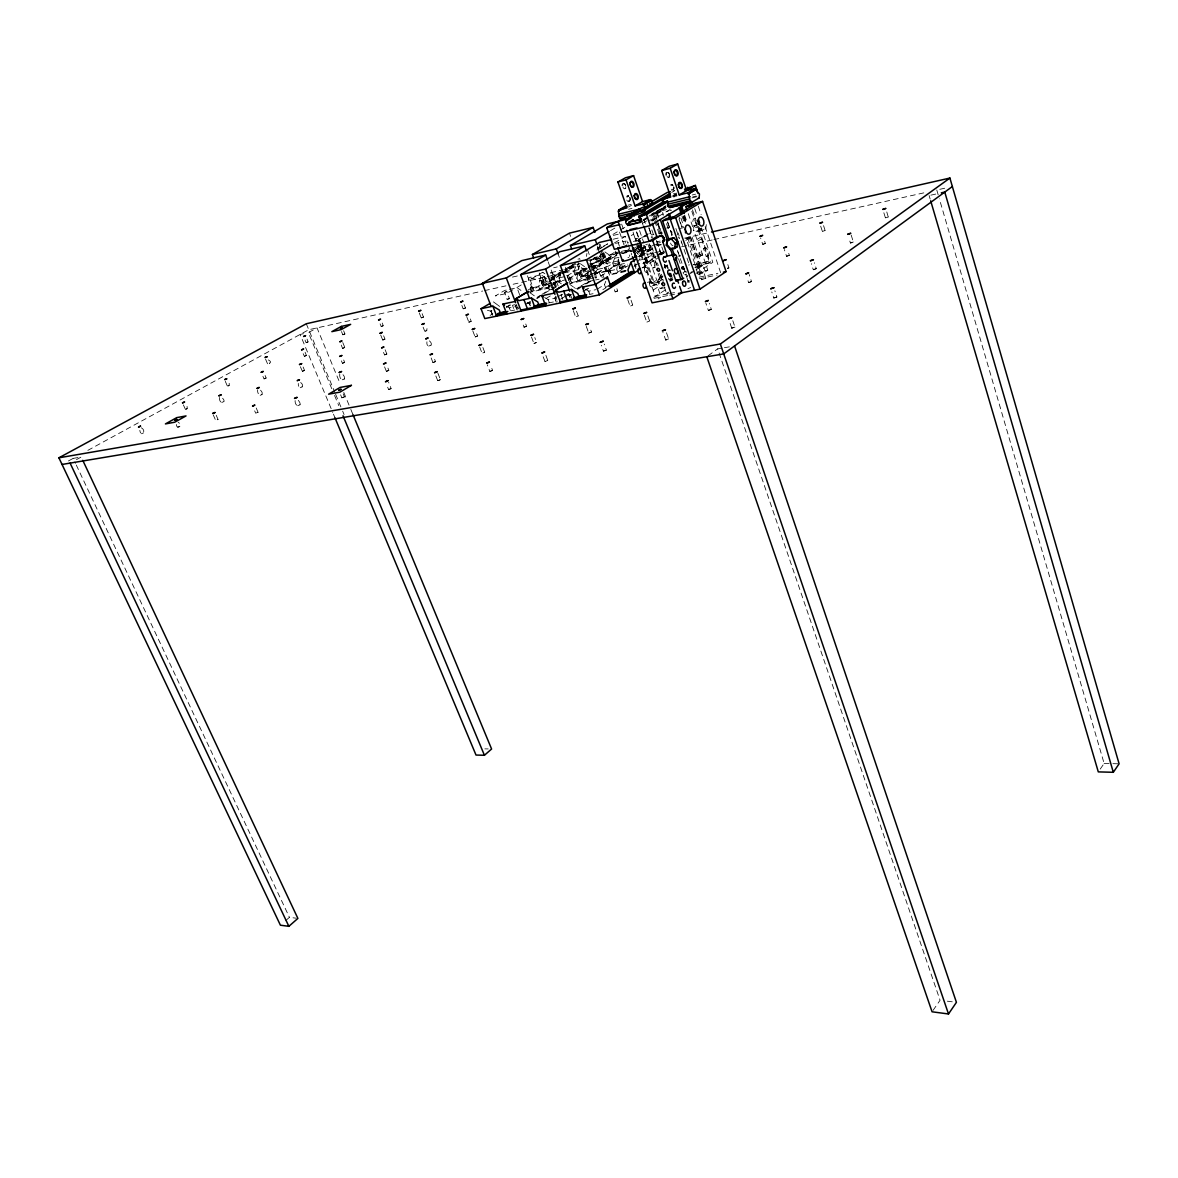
<?xml version="1.0" encoding="UTF-8"?>
<svg xmlns="http://www.w3.org/2000/svg" width="1178" height="1178" viewBox="0 0 1178 1178"><rect width="100%" height="100%" fill="white"/><g stroke="black" fill="none" stroke-linecap="round" stroke-linejoin="round"><path stroke-width="0.75" stroke-dasharray="5 3.75" d="M645.544 249.162L644.97 246.128A3.048 2.356 60.7 0 0 643.453 245.23M567.104 275.416L567.87 278.361M579.826 259.116L580.047 259.396M575.939 262.812L564.851 269.453L579.164 266.243L576.911 278.037C570.608 280.57 568.37 276.403 571.801 283.014M641.259 255.891L641.833 250.826L638.049 246.717L633.72 247.704M638.667 246.276L642.614 250.325L641.877 255.435L652.465 285.724L656.632 284.207L661.064 296.915L658.06 298.903M734.954 327.116L731.729 328.176L734.954 327.086L732.804 320.711M671.548 235.526L671.961 232.199L668.073 228.237L665.85 221.714M659.444 254.315L660.799 253.461L656.75 241.21L656.985 241.917M690.131 236.307L700.527 266.92C690.161 269.394 715.09 261.634 709.73 260.971L699.158 229.651L696.331 226.574L696.831 222.745L695.874 223.334L696.036 222.082M699.158 229.651L698.215 230.24L699.128 231.241L705.74 228.856L706.432 223.761M656.75 241.843L660.181 241.063M625.356 271.558L611.161 274.636C606.92 264.814 613.797 275.269 609.497 275.063M570.255 279.495L571.61 283.191L590.34 279.142M637.151 262.723C639.08 259.454 648.916 247.719 637.489 253.226M629.405 256.465L629.818 254.89M635.443 241.254L635.884 238.692L648.327 235.806M625.489 270.439L617.728 272.118L616.742 269.335L618.553 258.895M625.179 243.124L625.533 241.078L615.49 243.404M549.463 287.992L533.59 291.422L532.206 286.961L533.796 291.246M597.084 250.089L597.526 247.571L604.373 245.981M586.408 256.406L586.953 253.388M576.911 278.037L577.897 280.762L588.323 278.494L587.336 275.755L588.264 270.601M634.647 265.418L636.12 264.137M550.656 273.384L550.936 272.574M549.655 286.887L539.627 289.066L538.626 286.401L540.923 274.813L528.981 277.552L528.392 280.688L525.535 282.381M705.784 278.288L701.514 279.746L705.784 278.288L703.634 271.838L701.72 272.103L699.364 273.311L701.514 279.701M666.512 332.785L668.662 338.984L665.776 340.118L662.905 332.446M665.555 340L668.633 338.881M776.906 297.018L773.799 298.093L771.796 291.953M659.665 283.383C653.702 280.099 664.937 275.858 662.993 282.013M773.755 298.005L776.891 296.915L774.859 290.76M668.589 293.027L666.498 293.337L668.456 292.159M658.178 279.731L661.756 278.523M591.327 268.496L616.83 252.961L612.722 263.136C607.495 267.347 606.729 266.596 604.255 267.17M594.198 273.9L603.916 260.75M566.986 275.917L573.863 271.765L576.366 264.976M541.851 294.426L549.257 289.935L548.271 287.226L548.948 284.988M551.392 278.494L551.834 277.242L563.467 270.351M606.405 350.087L603.445 351.191L601.281 345.272M580.916 286.077L588.278 281.527L587.292 278.774L588.956 274.297M588.175 266.361L597.055 260.971L596.112 258.335L596.804 256.495M599.573 249.132L607.465 243.934M605.89 267.347L607.553 271.161L606.007 266.611M648.018 262.179C643.718 250.045 649.137 265.757 647.709 261.03L648.047 262.326L646.31 262.944M603.416 351.088L606.39 350.116L604.255 344.123M597.231 289.14L604.491 284.605L605.772 281.262M636.297 245.819L641.171 245.377M638.034 241.416L638.785 239.517L647.9 233.966M646.383 258.409L653.172 254.168L653.731 252.755M677.379 234.878L678.145 233.008L680.207 239.031M711.335 309.431L708.361 310.462L705.828 303.041M708.331 310.374L711.321 309.313L709.303 303.379M625.812 187.817L625.047 188.73M544.943 361.543L547.785 360.468M536.608 342.489L533.943 343.49L536.594 342.371L534.797 337.541M647.826 315.822L649.652 321.108L646.796 322.124L649.623 320.976M789.378 255.376L786.58 256.377L784.357 249.574M786.506 256.259L789.348 255.273L787.699 250.178M569.872 294.323L568.414 294.662M594.566 273.885L595.332 272.987M492.522 370.54L489.871 371.497L487.25 364.812M489.812 371.394L492.551 370.334L490.681 365.386M631.04 300.199L632.777 305.22L630.112 306.192L632.733 305.087M751.49 281.63L748.634 282.632L746.881 277.404M703.649 271.882L699.364 273.414M748.634 282.632L751.49 281.498L749.179 274.548M482.892 347.51L484.718 352.237L482.111 353.297L484.659 352.193M883.853 212.776L885.458 217.989L888.271 217.076L886.254 210.17M885.4 217.886L888.3 217.047M588.72 333.006L591.474 331.975M343.196 393.835L344.462 396.868L341.973 397.943M728.887 267.995L727.489 268.658M341.9 397.825L344.388 396.809M602.915 253.27L603.828 257.746L589.81 260.912M851.193 235.099L853.373 242.108L850.442 243.11M549.301 285.783L548.624 285.827M548.123 285.959L549.198 285.326M558.151 285.945L556.546 281.586L560.64 275.578M437.789 380.656L440.425 379.655L437.863 380.818M576.528 311.198L578.265 315.954L575.644 317L578.221 315.925M933.064 1010.356L940.059 1000.255L717.696 348.835L722.747 347.981M1100.237 769.072L1104.125 763.462L939.352 198.817M435.448 361.69L433.062 362.603M708.758 255.685L706.285 256.598L703.56 248.764M432.974 362.485L435.462 361.499L433.725 356.949M697.715 267.391L687.657 237.897M706.182 256.48C712.086 255.965 706.785 244.729 703.56 248.646M706.078 247.925L703.649 248.779M822.332 231.462L825.086 230.52M297.666 405.733L300.096 404.731M603.342 253.255L596.112 258.335M671.784 279.79L669.973 280.614M388.607 389.609L391.14 388.593L388.622 382.261M526.581 326.335L524.092 327.263L522.296 322.595M524.048 327.145L526.551 326.188L524.873 321.594M388.858 370.466L386.517 371.409M386.413 371.291L388.843 370.334L387.091 365.916M655.071 267.244L652.671 268.128M256.215 408L258.085 412.329L255.729 413.345M652.583 268.01L655.056 267.111L652.465 259.543L649.961 260.397L652.45 259.631M386.811 354.107L384.588 354.99M765.347 243.522L762.77 244.42L760.605 237.971M762.696 244.302L765.332 243.375L763.786 238.56M262.252 394.468L260.161 395.322M617.655 291.025L615.196 291.923L614.003 288.787M609.806 270.101L607.819 270.484L609.453 275.137M615.122 291.791L617.655 290.878L616.595 287.8M477.591 336.069L475.235 336.982M475.146 336.864L477.546 335.921L475.897 331.474M339.75 373.927C338.69 382.364 348.467 380.656 342.798 374.427M342.253 379.787L344.55 378.86M216.222 415.274L218.063 419.486L215.751 420.487L218.004 419.412M656.293 212.909L652.362 214.175L654.143 219.344M468.873 322.139L471.171 321.255M219.609 397.442C218.445 404.879 227.531 403.067 222.613 398.238M221.832 402.449L223.982 401.536M391.096 388.652L388.593 389.417L386.62 384.853M465.413 308.076L463.249 308.754L465.384 307.944M428.689 346.082L431.03 345.183M302.407 386.84L300.199 387.739M176.405 424.478C176.479 430.264 183.68 425.464 178.128 422.195M177.657 427.172L179.91 426.23M187.538 408.575C183.208 410.224 189.717 408.707 186.124 405.232M304.425 370.525L302.437 371.32L304.454 370.334M426.966 330.606C422.092 332.27 430.279 330.385 425.449 326.277M424.787 331.283L423.108 327.175M516.847 305.367L515.508 305.838M306.383 355.565L304.425 356.374M491.8 310.697L490.917 311.08L492.625 315.571M423.329 317.162L421.341 317.927L423.358 317M644.705 258.262L646.383 257.584M143.583 432.871L141.434 433.754M382.762 340L384.911 339.146L382.835 340.118M507.173 299.315L509.426 298.594L506.82 291.496M268.378 359.953C275.019 363.251 263.283 365.136 269.659 363.06M506.761 291.599L504.611 292.424L507.129 299.403M504.523 292.306L506.746 291.467M342.518 363.354L344.683 362.456L343.004 358.245M383.189 325.82L381.245 326.556L379.831 323.273M381.171 326.453L383.233 325.643L381.996 322.419M570.034 283.736L571.713 282.97M229.504 385.383C225.013 386.973 231.948 385.471 228.179 382.084M342.651 348.305L344.756 347.481L342.695 348.438M344.859 334.037L342.96 334.802M302.393 371.32L300.14 366.211M342.842 334.699L344.83 333.904M587.483 276.963L588.926 276.329M621.601 268.157C616.418 255.287 617.846 274.194 625.135 267.377M285.562 920.71L289.435 917.338L296.208 918.207M532.176 286.917C528.686 285.812 530.586 293.484 533.678 291.202M308.106 341.944L306.177 342.71L304.145 338.012M306.147 342.592L308.091 341.811L306.884 338.749M554.632 297.607L556.325 296.93M619.937 268.569L627.535 264.152M643.983 248.676L638.049 252.048M596.407 277.979L595.553 273.09M185.476 409.443L183.164 404.466M601.443 250.693C601.502 259.999 608.231 259.602 603.754 252.828M509.382 298.638L507.247 299.433M635.943 264.093L634.898 265.551L636.223 269.438M607.524 271.176L605.816 271.794M708.155 355.756L717.696 348.835M588.985 275.888L586.188 277.802L589.471 276.153M588.087 276.756L586.055 277.434M580.783 273.105C577.279 270.056 579.075 278.892 581.932 276.594L617.537 254.86M530.071 302.687L529.069 302.923L529.894 305.264M541.07 280.879L542.543 285.562L544 284.885L542.307 281.056L529.305 277.566L533.663 289.302M689.159 282.514L687.716 280.025M698.068 274.43A4.8 0.883 -19.7 0 0 705.283 271.838L707.772 270.189L697.936 241.107A3.799 3.019 60.3 0 0 696.993 239.487L693.489 229.828M697.185 273.826A4.8 0.883 -19.7 0 1 697.729 273.414L700.218 271.765L707.772 270.189M696.154 273.296L712.837 262.311L701.204 227.766M653.761 297.445L667.175 288.639M689.984 273.826L694.505 270.866M696.007 269.88L700.527 266.92M686.259 276.55L687.599 275.667M669.958 281.292L672.27 279.952M660.519 280.659L657.957 282.322L660.166 288.654L662.566 287.093M694.976 267.539A4.8 0.869 -19.8 0 1 695.565 267.067L698.068 265.433L705.254 263.916M644.675 258.527L646.28 262.812L645.794 261.707M682.754 269.497L684.771 268.672M653.157 290.097L659.076 286.239M669.443 279.495L672.402 277.566M652.465 285.724L656.632 284.207M663.067 275.961L650.948 283.78L657.604 282.396L660.917 280.423M699.806 256.362C702.544 257.084 698.657 250.899 698.142 253.726M663.774 268.113L666.792 266.184M605.919 271.573L604.181 267.435L605.919 271.573L595.715 273.811M697.936 241.107L701.499 238.839A3.784 3.019 60.4 0 0 700.571 237.22L698.215 230.24M696.993 239.487L700.571 237.22M647.767 262.208L655.351 257.408M656.882 256.451L664.525 251.65M697.612 231.109L701.19 228.871M660.799 254.816L663.126 253.491M660.829 254.875L664.48 252.637M699.128 231.241L705.74 228.856M642.039 267.951L659.724 256.804M685.787 240.386L690.912 237.161M605.521 287.476L608.437 285.636M657.059 255.111L662.89 251.459M602.856 289.714L605.919 287.785M634.839 264.697L646.884 262.061L658.855 254.536M660.343 253.609L663.332 251.724M637.578 251.253A3.063 2.356 60.7 0 0 642.29 251.459L642.717 251.179A3.078 1.87 78.6 0 1 641.657 248.175L641.244 248.425A3.063 2.356 60.7 0 0 637.298 250.384M634 266.39L636.503 264.829M617.728 272.118L628.154 265.639M694.829 225.675L698.421 223.437M641.274 253.049L644.999 250.752M639.58 255.464L649.858 249.088L648.916 246.379L645.868 244.273M582.992 291.349L587.616 288.477M615.211 251.12L621.071 267.7L627.094 263.975M639.109 256.509L652.641 248.102M585.672 290.156L588.691 288.286M639.831 256.524L652.126 248.882M639.359 257.113L642.187 255.361M652.774 248.779L645.161 253.506L643.07 252.077L647.429 264.549M565.366 296.9L569.916 294.102M577.485 289.435L580.504 287.565M586.556 283.824L592.622 280.084M607.274 271.058L619.554 263.46M593.418 269.968L601.502 275.681L608.496 271.367L607.892 270.749M641.833 250.826L642.614 250.325M681.812 227.339L679.132 217.179M569.136 293.337L564.718 296.061L571.566 294.618M576.498 288.801L579.443 286.976M612.722 263.136L613.694 265.86L619.584 262.238M560.507 299.227L566.692 295.413M577.5 288.743L583.67 284.929M585.216 283.986L591.385 280.173M594.006 273.62L606.405 270.911L619.967 262.547M638.064 251.385L642.584 248.602L636.65 231.595M593.638 258.173L594.89 257.688M595.626 257.835L593.521 258.777L595.023 258.041M586.188 277.802L589.604 276.521M638.049 246.717L638.844 246.231M668.25 228.193L669.487 227.428L666.63 228.105M557.842 296.841L562.23 294.161M587.292 278.774L592.887 275.328M636.135 248.764L641.392 245.539M638.285 247.719L642.025 245.422M588.323 278.494L590.87 276.948M593.771 275.151L598.807 272.059L597.835 269.335L591.798 265.359M635.398 249.574L638.932 247.409L632.026 248.97M657.604 282.396L645.529 249.441A3.078 1.87 78.6 0 0 644.484 246.438L645.529 249.441L645.485 248.602A3.033 2.4 58.3 0 0 644.94 247.247L644.484 246.438M577.264 264.358L581.608 276.329L616.433 255.081M545.988 298.535L550.553 295.752M577.897 280.762L588.396 274.341L587.41 271.632L579.34 266.361M624.841 251.312L628.581 249.751L626.755 244.553M591.577 266.979C597.408 264.152 591.179 266.611 595.052 265.963M592.858 266.449L594.492 265.212M591.709 267.332L592.74 266.081M592.858 266.199L594.919 265.595M592.549 267.671L616.639 253.005M648.106 233.921L638.785 239.517M640.169 245.348L638.388 240.253L636.886 241.181L639.595 240.548L640.199 242.27M591.385 269.629L610.602 257.923L609.659 255.273L604.932 251.945M530.012 301.612L525.565 304.307L530.498 303.261M537.418 297.121L540.378 295.325M573.863 271.765L574.835 274.43L586.688 267.259M527.449 303.674L530.556 301.789M536.756 298.019L542.97 294.25M544.53 293.322L553.851 287.668M568.915 278.523L585.613 268.393M591.68 264.711L603.828 257.349L590.281 260.412M536.874 298.652L539.922 296.812M552.099 289.42L556.664 286.652L555.324 282.97L556.561 281.63M586.938 268.275L568.326 279.569L569.107 281.395M588.485 267.332L604.064 257.894M580.607 277.316L582.109 276.771L580.489 272.943L587.469 268.746L580.298 263.666M609.659 255.273L616.271 251.253L617.11 253.653M548.271 287.226L552.497 284.678M550.921 286.121L560.183 280.526L559.211 277.861L551.127 272.678L555.118 283.574M587.071 260.515L597.025 258.262L600.574 256.112L595.597 257.246M589.029 275.785L587.424 277.11M614.415 242.933L625.312 236.395L627.683 243.154M650.904 221.008L672.108 208.27M652.185 220.978L656.102 218.622L648.18 220.522M539.627 289.066L550.17 282.72L560.183 280.526M631.261 235.571L633.602 234.157A7.672 5.934 61.4 0 1 633.146 232.14M550.317 278.155L560.419 272.103M572.994 264.638L565.042 269.467L578.884 272.928M607.657 243.89L599.808 248.514M642.673 223.246L646.604 220.904M490.136 315.395L492.787 313.804M528.171 292.586L550.671 279.098M552.158 278.214L564.056 271.073M565.543 270.189L575.689 264.108M550.538 279.79L560.949 273.546M562.436 272.648L572.641 265.816M506.599 306.854L509.721 304.984M529.967 292.821L533.074 290.951L548.418 287.623M539.229 272.928L543.559 284.664L548.123 281.91M549.655 280.997L560.316 274.592M561.832 273.679L578.589 263.622M506.349 307.502L510.943 304.763M544 284.885L547.122 283.014M548.683 282.087L561.14 274.592M562.686 273.664L579.826 263.371M656.043 211.554L665.511 205.9M643.041 219.726L647.694 216.958M649.019 216.119L666.203 205.87M643.659 220.257L648.298 217.488M643.527 220.522L665.968 207.195M528.127 289.979L530.969 288.286L530.409 287.697M547.667 284.31C542.616 288.595 540.054 277.61 546.813 278.818M655.66 214.16L665.305 208.359L665.055 207.637L658.693 212.32L651.64 214.028M652.965 220.963A7.554 5.919 61.8 0 1 656.691 213.792L661.152 211.407L662.345 214.897M656.691 213.792L661.152 211.407M612.972 234.393L625.165 227.148M512.857 289.788L506.614 293.484L495.349 295.943L504.714 290.421L507.939 289.714M519.631 294.75L516.906 287.491L521.236 284.929M531.425 278.892L542.69 272.221L546.209 281.778M672.211 196.211L675.171 194.458M673.463 195.769L676.628 193.899M673.198 196.829L676.334 194.974A1.796 1.428 63 0 1 675.274 191.837M673.904 197.065L677.07 195.195M578.987 272.736L580.489 272.943M610.528 230.638L615.107 227.943M551.216 287.609L556.59 286.401M671.681 192.412L674.832 190.556L671.828 191.307M603.828 257.746L605.286 257.231M687.937 288.61L690.661 287.565M689.115 281.63L687.628 282.308M628.448 207.063L631.437 205.325M643.91 220.315L645.382 223.364M618.45 264.019L620.261 264.387M568.959 294.574L570.844 294.942M593.432 258.571L594.272 258.865M593.447 258.895L594.272 258.571M68.398 460.981L73.33 458.286M87.849 450.364L308.769 329.722L482.671 291.04M76.452 459.626L81.223 457.02L73.154 458.389L75.51 463.381M544.015 285.15L542.675 285.591M643.321 246.261L644.116 248.543L634 250.943M680.324 255.994L678.764 256.642M541.085 281.1L542.145 281.159M491.049 310.977L491.844 310.977M630.289 250.516L631.114 250.325M529.216 302.937L530.1 302.937M684.521 267.966L681.767 268.982L684.624 268.275M656.735 245.731L658.104 245.318M514.079 304.852L512.489 305.308L514.064 309.681M681.812 267.48L683.284 266.935M669.958 280.099L671.754 279.642M672.962 189.982L673.683 186.831A3.136 1.855 77.7 0 1 673.433 190.011A3.136 1.855 77.7 0 1 671.46 190.291M668.706 177.48L669.443 174.329L667.514 172.386M705.283 271.838L703.133 265.462A4.8 0.869 -19.8 0 1 696.375 267.995L695.153 264.917L709.73 260.971M562.407 294.721L561.184 295.015M683.181 267.892L681.709 268.378M727.371 268.113L728.917 267.804L727.282 262.871M678.881 255.685L680.28 255.302M683.152 267.406L681.767 267.936L683.358 267.332M594.551 257.702L593.594 258.836M588.676 276.801L587.601 277.139M687.672 281.395L689.086 281.056M593.02 259.351L594.021 258.983L592.917 259.381M631.055 250.737L630.407 250.87M629.052 200.996L630.156 199.671L629.832 197.521M627.977 205.193L631.202 204.398M673.301 193.899L676.525 193.104M630.804 250.413L592.622 258.939M628.537 209.242L631.923 208.403M692.193 194.988L695.58 194.149M692.841 196.859L696.227 196.034M691.987 197.889L697.243 196.608M662.021 208.197L665.555 207.343M666.13 207.549L661.388 208.697L663.612 215.206M660.019 209.655L665.791 208.064M653.157 212.865L668.692 209.095M666.881 211.333L668.662 210.906M669.84 210.612L671.607 210.185M613.37 235.394L620.261 233.774M613.237 239.222L625.312 236.395M653.908 234.51L652.347 234.878L649.844 233.141L651.463 237.823M658.9 233.362L661.948 232.655M678.984 228.709L683.844 227.575M633.396 241.416L638.388 240.253M619.628 251.783L614.725 252.902L615.063 253.859M621.262 251.415L628.581 249.751M657.029 243.301L660.431 242.535M512.459 277.08L517.849 275.873M553.704 267.745L557.282 266.935M632.365 249.942L651.066 245.701M652.303 245.422L660.77 243.507M684.58 238.118L709.671 232.434M625.062 251.915L631.953 250.354M685.655 238.589L688.379 237.971L686.288 238.781L695.167 264.859M621.469 253.373L642.584 248.602M660.563 244.538L657.147 245.304L655.969 241.873M622.175 253.609L632.306 251.326M661.535 244.729L658.016 245.525L657.78 244.214M572.847 266.405L568.179 267.465L568.518 268.407M597.055 260.971L610.602 257.923M637.46 251.886L649.858 249.088M550.789 272.663L563.187 269.821M589.442 263.99L618.965 257.319M639.212 255.435L643.365 254.507L653.937 284.767M484.452 290.642L505.966 285.842M513.137 284.251L545.414 277.066M547.21 276.668L586.644 267.892M588.44 267.494L620.703 260.323M638.373 256.539L652.98 253.137M654.762 252.74L661.933 251.15M681.664 246.762L712.13 239.973M713.927 239.576L925.466 192.5M939.808 189.305L945.433 188.068M660.799 253.461L664.024 252.74M303.438 333.713L300.125 334.449L332.756 412.462M930.856 195.15L937.821 193.619M542.822 281.468L546.003 280.762M559.211 277.861L565.705 276.418M574.835 274.43L588.22 270.822M597.835 269.335L604.579 267.848M613.694 265.86L624.428 263.504M639.772 260.088L645.043 258.924M509.544 289.361L515.964 287.947M590.134 273.959L598.807 272.059M543.559 284.664L546.96 283.913M553.778 282.425L565.69 279.819M581.608 276.329L592.239 274.018M621.071 267.7L627.962 266.199M549.434 283.913L561.759 281.233M582.109 276.771L588.912 275.299M642.835 263.504L646.383 262.738M532.235 287.8L538.626 286.401M587.336 275.755L592.416 274.651M609.821 270.852L616.742 269.335M594.257 277.699L571.183 282.691L565.543 267.2M626.24 270.763L610.719 274.135L601.811 249.118M642.275 267.759L645.456 267.067M549.257 289.935L554.175 288.875M588.278 281.527L595.111 280.069M595.612 279.952L599.057 279.215M681.473 267.406L683.52 266.964M693.489 264.844L708.788 261.59M705.622 263.828L712.837 262.311M506.555 306.206L509.338 307.885L515.876 306.516L517.289 310.256M544.663 297.489L548.226 299.698L555.029 298.27L556.443 302.098M585.996 289.405L588.75 291.172L595.847 289.685M647.385 282.337L650.55 281.675M511.281 310.756L514.698 310.035M548.492 302.982L557.415 301.126M589.574 294.412L593.049 293.69M662.875 279.481L661.977 279.672L660.166 274.459M672.535 279.215L670.238 280.29A1.531 1.193 58.9 0 0 671.975 280.29A1.531 1.193 58.9 0 0 671.666 278.288M657.957 282.322L659.813 281.94M672.918 279.215C670.621 282.396 668.677 276.624 670.238 280.29M686.479 276.403L687.834 276.123M699.158 277.139L717.932 273.267M699.393 278.7L717.137 275.063M660.166 288.654L666.115 287.447M667.838 293.882L655.366 296.385L637.975 246.644M669.619 293.528L676.746 292.085M588.072 276.536L587.424 276.771M654.04 298.328L667.985 295.531M669.722 295.177L676.643 293.793M306.354 355.447L304.322 356.257L302.231 351.486M264.122 378.933L266.169 378.079L264.8 374.722M532.132 291.938L530.483 287.196M724.441 347.687L732.878 346.258M344.639 362.353L342.415 363.251L340.678 359.157M609.6 275.181L607.951 270.233M386.767 353.974L384.558 354.814L382.747 350.691M671.769 184.902L673.065 185.432M570.108 283.736L568.444 278.892L570.255 278.759M628.007 196.004L628.816 196.137M468.962 322.257L471.215 321.358L469.595 317M601.413 270.704L599.042 271.588L601.457 270.807L604.123 278.111M266.125 377.961L264.019 378.83L261.869 373.941M257.997 412.256L255.714 413.184L253.152 407.514M813.365 269.791L816.295 268.717L814.396 262.753M588.794 333.124L591.518 332.093L589.692 326.983M484.865 748.855L488.222 748.928M1104.125 763.462L1119.1 763.815M853.314 242.005L850.413 242.962L848.764 237.75M947.333 1001.182L956.433 1002.345M604.27 260.618L618.332 264.255M700.454 266.375L690.735 237.529M487.412 310.3L490.961 311.213M527.155 302.658L529.113 303.173M566.942 294.294L567.781 294.5M556.414 281.424L555.177 282.691L556.502 286.46M816.28 268.628L813.247 269.629L811.333 263.666M570.27 294.5L572.081 298.608M731.759 328.25L729.108 320.372M546.18 278.141L541.1 274.93L545.105 285.768M554.926 298.196L556.237 302.304M590.281 264.358L591.282 265.021M639.198 239.62L640.405 240.474M600.206 248.617L599.072 244.037M569.784 284.399L573.553 287.093M574.187 287.535L575.438 288.433M561.317 283.839L552.246 277.36L555.721 286.843M543.117 272.53L544.84 273.767M530.291 292.924L536.402 297.327M516.906 287.491L522.576 291.57M497.455 304.822L493.037 301.612L494.156 304.557M497.882 305.146L499.649 306.427M641.657 248.175L642.231 248.911M624.841 184.062L625.842 186.315M697.553 225.808L701.308 229.872M635.457 251.356L638.285 254.419M579.782 258.674L577.956 259.16M76.29 465.03L289.435 917.338M141.36 427.805C147.441 431.384 140.3 436.891 139.843 430.353M213.203 414.803L215.677 420.413M225.292 381.319L227.398 386.148M260.559 390.227C265.919 395.514 256.775 397.531 257.643 389.756M265.58 359.187L267.597 363.928M298.284 400.358C304.174 406.704 294.191 408.53 295.148 399.857M300.67 382.511C306.221 386.796 297.592 390.36 298.284 383.439M303.129 367.021L304.542 370.393M333.462 414.155L334.876 417.557M305.087 352.251L306.442 355.491M340.619 394.836L341.885 397.869M306.28 323.759L334.891 392.51M335.597 394.203L341.959 409.473M342.665 411.166L344.079 414.568M331.725 388.637L308.386 332.623L317.029 327.896L340.265 383.925M334.552 395.425L338.793 405.615M343.785 392.421L350.116 407.706M350.823 409.399L352.929 414.494M341.237 345.08L342.592 348.393M343.623 330.768L344.918 333.948M341.487 331.592L342.798 334.773M342.783 342.548L344.83 347.525M384.573 366.888L386.384 371.35M383.63 335.789L385 339.19M380.671 334.979L382.717 340.074M385.132 349.763L386.855 354.018M435.831 375.915L437.745 380.759M422.136 313.701L423.447 317.029M419.25 312.892L421.223 317.898M429.381 340.84C435.33 345.728 425.803 349.306 426.922 341.797M437.921 373.249L440.469 379.699M431.148 357.95L432.959 362.544M568.856 294.794L569.637 296.93M464.132 304.572L465.457 307.973M479.637 346.965L482.067 353.267M472.805 330.944L475.117 336.937M466.65 316.499L468.859 322.212M461.864 305.455L463.175 308.857M491.064 310.727L492.831 315.351M509.338 307.885L510.368 310.624M531.469 336.967L533.914 343.461M518.07 307.399L518.511 308.577M516.259 304.366L518.129 309.328M514.845 304.322L517.613 311.669M529.216 302.687L530.394 305.838M545.9 355.358L547.814 360.571L545.09 361.675L542.366 354.755M527.435 275.785L533.074 290.951M548.226 299.698L549.257 302.51M541.291 282.205L542.13 284.443M553.513 282.808L554.573 285.68M555.56 296.061L556.796 299.433M548.654 284.207L549.419 286.283M568.679 279.569L567.104 275.269M568.959 294.294L570.123 297.519M573.288 310.639L575.615 316.97M561.081 294.986L562.745 299.507M548.168 261.855L556.944 285.783M586.291 326.409L588.72 333.094M558.107 253.962L559.344 257.364M588.75 291.172L589.795 294.044M577.912 261.972L583.346 277.434M578.972 272.501L580.636 277.095M569.445 233.141L570.623 236.425M601.502 275.681L602.267 277.846M604.491 284.605L605.286 286.814M599.028 271.676L601.148 277.581M587.572 249.869L589.412 254.978M590.09 260.78L596.024 277.316M594.743 275.711L595.641 278.214M600.029 244.111L601.222 247.454M602.4 254.772L604.049 259.396M597.599 246.246L598.777 249.53M599.366 251.179L606.405 270.911M597.526 247.571L600.913 257.054M618.406 263.784L620.07 268.481M627.741 299.624L630.068 306.162M664.907 265.05L665.275 265.978A1.546 1.193 59.7 0 0 667.234 265.094M644.66 258.497L644.955 259.322M644.337 315.218L646.766 322.109M618.214 242.771L619.437 246.231M621.424 263.901L623.147 268.746M616.168 252.033L616.977 254.315M621.645 224.114L623.456 229.283M628.272 244.847L631.835 254.993M634.809 263.445L636.002 266.832M619.54 232.11L623.604 243.669M640.287 242.771L655.159 285.164M636.341 231.801L646.884 262.061M641.244 248.425L642.304 251.444M635.884 238.692L636.9 241.593M637.401 243.051L639.256 248.381M633.602 234.157L635.796 240.415M619.481 267.48L619.893 268.658M651.684 246.438L658.311 265.536M661.329 274.209L662.537 277.684M641.495 220.654L643.291 225.867M649.932 244.95L657.162 265.786M649.255 243.713L657.088 266.316M659.503 273.267L661.918 280.217M664.289 286.961L666.498 293.293M647.856 244.037L655.704 266.611M658.119 273.561L660.667 281.056M639.566 230.593L643.777 242.683M653.348 213.498L655.307 219.064M655.734 220.389L660.652 234.599M654.732 221.066L659.503 234.864M661.815 246.909L663.936 253.034M667.131 265.065L668.265 268.378M666.63 265.241L667.764 268.54M656.499 240.43L661.226 254.095M664.686 264.24L665.953 267.774M664.392 264.873L665.541 268.172M664.23 264.741L665.379 268.054M651.817 229.887L653.599 235.026M648.931 227.634L652.421 237.72M648.887 228.09L651.729 236.277M678.543 258.733L681.37 267.008M683.211 273.06L683.476 273.841M657.501 213.586L658.679 217.002M658.031 217.768C658.016 210.273 651.994 211.849 656.529 218.328M657.118 220.065L661.859 233.848M658.281 223.953L661.845 234.275M657.854 223.702L661.359 233.848M657.825 224.203L661.241 234.083M681.075 240.724L683.446 247.674M684.035 249.412L686.406 256.362M687.01 258.1L689.38 265.05M681.237 242.035L681.576 243.036M675.877 228.473L679.146 238.059M685.567 271.028L686.244 273.002M667.749 222.009L670.046 228.709M670.621 230.387L672.343 235.379M677.468 250.354L687.584 279.613M667.425 221.935L671.975 235.188M684.668 215.118L686.965 221.906M692.149 237.205L701.955 266.081M684.182 215.795L686.435 222.465M676.334 194.974L676.761 196.24M683.814 217.15L685.537 222.244M683.211 215.913L685.522 222.716M683.299 216.605L685.493 223.098M682.033 216.192L684.33 222.995M688.953 236.587L699.334 267.17M698.068 265.433L700.218 271.765M680.899 218.018L682.592 223.01M695.565 267.067L695.845 267.862M696.507 269.85L697.729 273.414M678.955 218.975L681.237 225.675M692.487 209.846L696.286 221.125M701.499 238.839L709.156 261.516M691.839 211.377L695.874 223.334M688.261 213.66L692.944 227.516M698.259 206.121L701.131 214.661M705.151 226.603L720.641 272.707M694.726 208.521L696.758 214.543M823.569 225.646L825.13 230.608L822.435 231.58L820.241 224.851M929.118 195.533L930.164 199.053M936.775 189.982L938.837 197.05M668.751 278.332A4.786 0.869 -20 0 1 668.515 278.685M660.755 280.511A4.786 0.869 -20 0 1 662.581 279.598M678.837 237.735A1.885 1.472 60.7 0 1 679.485 238.56M693.548 264.446A15.947 2.871 -19.9 0 1 695.079 265.816M686.2 271.234A15.947 2.871 -19.9 0 1 683.093 272.501M681.635 266.979A15.947 2.871 -19.9 0 1 683.726 266.316M688.585 265.05A15.947 2.871 -19.9 0 1 689.454 264.873M692.266 271.558A15.932 2.901 -19.9 0 1 690.573 272.471M686.435 274.4A15.932 2.901 -19.9 0 1 685.198 274.901M672.682 278.833A15.932 2.901 -19.9 0 1 668.677 279.392M683.358 269.526A15.932 2.901 -19.9 0 1 684.668 269.129M695.197 267.332A15.932 2.901 -19.9 0 1 696.227 268.024M666.601 175.257A2.621 1.546 77.4 0 1 668.103 172.415A2.621 1.546 77.4 0 1 669.634 176.332L669.619 176.376A2.621 1.546 77.4 0 1 667.072 176.479M673.86 187.096A2.606 1.531 77.7 0 1 672.564 190.011A2.606 1.531 77.7 0 1 670.768 186.625A2.606 1.531 77.7 0 1 672.888 185.27A3.136 1.855 77.7 0 0 670.621 184.887A3.136 1.855 77.7 0 0 670.267 188.406M668.206 172.297A3.151 1.855 77.4 0 1 669.56 176.597A3.151 1.855 77.4 0 1 667.072 177.657M665.85 175.213A3.151 1.855 77.4 0 1 666.468 172.253M622.897 186.89A2.562 1.561 77.1 0 0 624.34 188.73A2.562 1.561 77.1 0 0 625.798 187.862A3.078 1.87 77.1 0 1 622.838 188.436M622.72 185.461A2.562 1.561 77.1 0 1 624.104 183.753A2.562 1.561 77.1 0 1 625.827 185.829M621.999 185.609A3.078 1.87 77.1 0 1 623.663 183.341A3.078 1.87 77.1 0 1 625.798 186.065M629.847 197.374A2.547 1.546 77.4 0 1 629.258 200.952A2.547 1.546 77.4 0 1 627.005 198.346A2.547 1.546 77.4 0 1 628.757 196.108A3.078 1.87 77.4 0 0 626.254 197.992A3.078 1.87 77.4 0 0 628.861 201.6A3.078 1.87 77.4 0 0 629.715 197.241M681.679 226.294A4.683 2.768 78.7 0 1 683.373 226.691M697.538 226.78A4.638 2.724 78.7 0 1 693.886 225.69A4.638 2.724 78.7 0 1 693.194 219.771A4.638 2.724 78.7 0 1 696.61 218.902M656.75 219.447A7.539 5.919 61.9 0 1 660.328 211.613M698.731 228.193A3.063 2.43 61 0 1 696.551 231.315A3.063 2.43 61 0 1 693.636 227.796A3.063 2.43 61 0 1 696.61 225.646M701.897 228.282A3.048 2.43 61.1 0 1 697.391 226.662M646.015 249.162A3.048 2.356 60.7 0 1 642.525 250.443A3.048 2.356 60.7 0 1 641.465 245.893M672.991 245.746A3.107 2.444 60.6 0 1 670.576 243.066M677.644 251.768A3.858 3.019 60 0 1 678.557 253.299M687.481 280.953A4.845 0.913 -19.8 0 1 689.233 280.423M627.948 257.614A7.053 1.163 -20.2 0 1 628.875 257.26M623.427 244.391A7.068 1.119 -20.3 0 1 624.384 244.037M628.036 242.918A7.068 1.119 -20.3 0 1 628.802 242.756M642.481 248.779A3.033 2.43 55.8 0 1 643.026 250.502M660.917 234.054A3.004 2.356 61 0 1 662.551 233.141M684.712 274.754A4.845 0.898 -19.9 0 1 686.052 274.297M699.305 253.564A1.885 1.502 59.6 0 0 701.793 255.449A1.885 1.502 59.6 0 0 701.602 252.372A1.885 1.502 59.6 0 0 699.305 253.564M699.408 253.712A1.561 1.237 59.6 0 0 701.47 255.273A1.561 1.237 59.6 0 0 701.308 252.725A1.561 1.237 59.6 0 0 699.408 253.712M697.612 254.875A1.561 1.237 59.6 0 0 699.673 256.436A1.561 1.237 59.6 0 0 699.511 253.888A1.561 1.237 59.6 0 0 697.612 254.875M649.505 283.147A2.68 1.634 79.4 0 0 651.552 286.946A2.68 1.634 79.4 0 0 652.317 282.808A2.68 1.634 79.4 0 0 649.505 283.147M644.395 268.525A2.695 1.649 79 0 0 646.457 272.354A2.695 1.649 79 0 0 647.223 268.216A2.695 1.649 79 0 0 644.395 268.525M693.518 230.093A3.667 2.916 61 0 0 693.901 230.608A3.078 1.796 78.8 0 1 693.606 230.019"/><path stroke-width="1.5" d="M696.419 189.187L689.056 193.59L689.778 200.054L692.09 202.16L699.187 197.875L699.423 193.869L697.435 192.22L696.419 189.187L688.129 193.81L687.805 192.853L695.182 188.451L695.506 189.408M618.347 211.083L626.681 206.518L618.347 211.083L619.451 217.959L621.395 219.344L625.592 218.121M633.72 247.704L633.484 249.927A14.062 6.332 -69 0 1 633.985 252.077M666.365 245.304L666.984 240.135L669.266 238.722L673.742 237.706L677.586 241.873L676.938 247.027L674.67 248.455L670.194 249.456L666.365 245.304L667.631 240.916L660.298 219.594M667.631 240.916L669.266 238.722M674.67 248.455L675.303 243.286L671.46 239.119L666.984 240.135M662.095 200.26L670.4 195.651L662.095 200.26L663.023 202.955C672.226 198.081 664.289 206.106 669.884 207.608L692.09 202.16M698.392 198.022L699.187 197.875M643.895 226.323L649.107 241.328L656.794 236.587L660.519 236.145A3.107 2.43 60.9 0 1 664.171 238.427A2.577 2.017 60.9 0 1 662.625 241.254L667.19 255.479M639.301 211.245C639.433 205.252 649.741 208.212 652.509 202.984L651.596 200.334L643.276 204.913L642.952 203.971L650.389 199.612L650.712 200.54M665.452 329.84L662.36 330.827L665.437 329.737M773.902 287.771L770.751 288.757M527.597 292.762L528.038 291.496L516.067 298.667L515.11 301.465L502.977 304.042L506.746 314.04M567.472 282.941L555.56 290.186L554.529 293.057L541.88 295.752L545.664 305.971M731.759 317.692L728.593 318.811M728.534 318.693L731.729 317.559M606.699 278.862L607.436 276.948L611.176 287.403M603.195 341.267L600.294 342.371M600.206 342.253L603.165 341.149M636.547 258.865L630.907 262.355L627.918 269.953L628.919 272.781L609.909 284.723M708.258 300.581L705.342 301.568L708.287 300.405M810.376 260.691L813.438 259.734L810.493 260.809M646.604 312.479L643.748 313.495L646.589 312.347M783.768 247.778L786.639 246.879L783.812 247.881M629.832 297.106L627.241 298.019M627.152 297.916L629.847 296.915M748.56 273.002L745.718 273.929L748.604 272.81M885.665 208.565L882.852 209.448M479.034 345.316L481.669 344.418L479.107 345.434M882.823 209.345L885.709 208.373M588.396 323.817L585.702 324.613L588.44 323.611M726.134 259.764L723.513 260.662M338.749 390.227L341.252 389.211L338.837 390.33M723.439 260.544L726.163 259.572M850.649 233.362L847.748 234.378M847.674 234.245L850.634 233.259M706.8 356.743L932.078 1011.799L948.496 1013.978L956.433 1002.345L734.557 345.964M930.679 200.82L1098.294 771.885L1113.313 772.297L1119.1 763.815L949.91 178.055L711.468 232.037M437.274 371.703L434.638 372.749M434.579 372.631L437.244 371.6M575.335 308.121L572.729 308.945L575.32 307.988M432.488 353.974L429.97 354.799L432.444 353.842M533.546 334.405L530.925 335.377M822.494 222.362L819.755 223.157L822.494 222.23M296.989 397.472L294.588 398.444M530.88 335.259L533.516 334.257M770.765 288.728L773.843 287.682M294.529 398.326L296.959 397.339M387.945 380.788L385.442 381.79L387.93 380.641M523.68 318.62L521.236 319.562M521.162 319.429L523.665 318.487M252.548 406.027L254.919 405.07L252.607 406.145M381.613 347.79L383.969 346.98L381.716 347.893M760.075 236.263L762.711 235.335L760.134 236.38M614.901 283.265L612.457 284.163M612.369 284.045L614.887 283.118M474.69 328.574L472.378 329.487M472.26 329.369L474.66 328.426M341.546 371.615L339.293 372.528M339.176 372.41L341.517 371.468M341.753 355.609L339.632 356.433L341.797 355.432M466.12 314.997L468.461 314.217L466.208 315.1M221.052 394.998L218.946 395.823M218.902 395.734L221.081 394.821M425.803 338.793L428.159 337.88L425.906 338.925M301.656 363.722L299.551 364.576M424.227 323.641L422.136 324.436M182.472 402.788L184.637 402.007L182.561 402.891M299.462 364.473L301.612 363.59M422.048 324.318L424.286 323.449M301.583 349.807L303.644 348.982L301.671 349.91M420.767 310.447L418.705 311.257M418.617 311.154L420.737 310.329M140.535 426.2L138.459 427.084L140.521 426.068M261.192 372.233L263.312 371.379L261.266 372.351M380.096 333.315L382.217 332.461M380.023 333.212L382.187 332.358M267.008 356.846L264.991 357.523L266.964 356.743M378.55 319.945L380.612 319.135L378.624 320.048M226.706 378.948L224.689 379.611L226.706 378.815M339.927 341.694L342.032 340.854L339.971 341.797M342.253 327.675L340.324 328.456L342.268 327.661M483.775 283.574L306.28 323.759L58.9 457.815L280.408 925.201L288.86 926.32L297.887 918.413L82.784 460.348M334.876 417.557L476.015 755.054L484.423 755.275L491.594 749.017L352.929 414.494M305.514 335.745L303.585 336.496L305.5 335.612M952.369 186.522L723.704 353.915L62.036 464.456M58.9 457.815L720.347 344.02L949.91 178.055M634.103 216.178L633.838 214.72L670.105 193.339M678.381 293.455L699.997 289.125L726.09 271.588L702.574 201.379L689.528 204.545L685.92 206.739L687.083 210.199M626.652 230.402L652.052 302.849L672.874 298.726L681.841 292.762L679.632 286.342M673.61 274.106L675.951 280.879L678.042 279.79M675.951 280.879L682.474 278.877L680.251 279.333M683.741 278.199L682.828 278.788L675.539 257.57M609.173 286.445L633.219 271.338M610.808 286.357L634.176 271.647L628.919 272.781M670.194 249.456L672.461 248.028M490.048 303.394L481.036 308.724L484.806 318.59L599.396 294.824L639.036 269.836M675.303 243.286L677.586 241.873M608.982 285.856L631.982 271.411M586.659 294.691L578.854 296.326L574.893 298.785L571.477 289.435L558.608 292.188L555.987 290.303L560.61 302.864M671.46 239.119L673.742 237.706M662.625 241.254L663.847 240.503A2.577 2.017 60.9 0 0 664.981 239.9M586.217 297.563L582.418 287.108L595.612 284.296L607.436 276.948M619.363 221.405L616.05 222.215L606.714 227.707L614.342 249.28L652.7 240.503L660.402 235.762M635.295 255.066A13.915 8.717 39.9 0 0 634.117 252.445L635.457 251.356M660.519 236.145L662.434 235.644M545.767 303.232L538.773 304.69L534.783 307.134L531.381 297.99L519.027 300.626L516.479 298.785L521.088 311.066M697.111 202.704L670.179 219.079L694.519 290.215M567.678 282.897L555.56 290.186M669.119 239.988L662.551 220.89L675.671 217.768L702.574 201.379M662.551 220.89L666.292 218.622L673.919 216.811M639.625 208.712L618.052 221.39L621.896 232.316L650.285 225.602L689.763 201.791L690.853 205.016M569.725 291.216L560.389 265.654L586.438 259.764L612.869 243.875M505.333 311.684L500.297 312.73L496.291 315.144L506.378 313.039M528.245 291.452L516.067 298.667M633.838 214.72A7.775 1.119 -20.3 0 0 631.202 216.281L625.665 219.535L626.136 220.86A1.855 1.428 62 0 0 627.256 224.085L627.727 225.396L642.113 221.184M560.389 265.654L599.44 242.447L611.515 239.62M627.727 225.396L640.714 222.289L640.258 220.963A1.87 1.458 62.1 0 0 639.124 217.709L638.667 216.384L646.442 214.514L667.882 201.762M695.182 188.451L686.627 190.586L677.674 164.022L670.194 168.292L679.235 194.974L695.388 185.402L697.965 193.104M638.667 216.384L663.98 201.394M684.536 189.202L695.388 185.402M629.891 224.1L629.435 222.789A1.855 1.428 62.1 0 1 628.699 222.421L633.352 219.653M627.256 224.085L629.435 222.789M654.408 207.976L657.53 206.121M639.124 217.709L667.587 200.82M684.978 190.497L688.129 188.613A1.811 1.443 63 0 1 688.688 188.848M626.136 220.86L631.658 217.591L631.202 216.281M642.187 211.377L670.091 194.709M529.334 298.005L520.632 274.68L545.605 269.011L584.73 245.893L586.511 250.855M571.698 248.941L570.461 245.525L595.258 239.664L608.997 231.551M651.729 201.6L667.293 192.441L670.311 191.69M520.632 274.68L559.889 251.694L584.73 245.893M570.461 245.525L607.274 223.982L625.665 219.535M643.276 204.913L651.596 200.334M642.555 201.571L633.587 175.625L626.033 179.866L635.089 205.914L642.555 201.571L650.389 199.612M491.035 306.177L482.347 283.353L506.319 277.92L545.664 255.022L547.549 260.147M533.649 257.849L532.412 254.492L556.252 248.867L593.138 227.398L594.919 232.39M619.201 210.862L618.877 209.934L626.372 205.605M482.347 283.353L521.795 260.618L545.664 255.022M532.412 254.492L569.445 233.141L593.138 227.398M662.993 200.039L662.669 199.082L670.738 197.079L661.697 170.53L669.178 166.26L677.674 164.022M618.877 209.934L626.961 207.932L617.905 182.001L625.459 177.775L633.587 175.625M617.905 182.001L626.033 179.866M661.697 170.53L670.194 168.292M635.089 205.914L642.952 203.971M679.235 194.974L687.805 192.853M688.129 193.81L689.056 193.59M649.785 203.661L652.509 202.984M619.378 214.013L639.728 209.021M667.985 202.071L690.072 196.638M618.951 216.222L635.899 212.069M667.573 204.324L689.66 198.92M619.584 218.063L629.759 215.589M668.191 206.209L690.293 200.82M669.796 207.387L690.971 202.248M685.92 206.739L693.503 204.898M606.714 227.707L619.981 224.512M628.699 222.421L641.465 219.344M667.087 214.97L668.53 214.632M630.097 229.592L637.004 227.958M673.949 247.689L676.938 247.027M941.296 192.839L944.771 192.073L1113.313 772.297M664.259 256.789L674.626 254.507M481.036 308.724L492.89 306.192L499.266 310.005L500.297 312.73M497.572 313.613L507.851 311.478M534.223 305.971L546.71 303.364M573.951 297.681L586.099 295.133M497.793 314.32L506.658 312.479M534.179 306.736L546.165 304.248M574.039 298.432L586.541 295.84M520.72 310.064L545.281 304.955M560.227 301.833L585.834 296.517M723.366 272.147L726.09 271.588M677.659 279.79L676.864 279.863M502.977 304.042L504.567 305.014M531.381 297.99L537.728 301.907L538.773 304.69M541.88 295.752L543.47 296.738M571.477 289.435L577.809 293.469L578.854 296.326M582.418 287.108L584.008 288.124M647.164 204.633L648.71 205.694M667.146 244.818L670.046 247.94L672.933 256.333M635.281 255.066L636.93 256.848M70.091 463.101L288.86 926.32M343.034 415.79L484.423 755.275M492.89 306.192L496.674 316.131M506.319 277.92L515.64 302.717M523.945 299.58L527.361 308.68M545.605 269.011L554.926 294.367M563.732 291.099L567.148 300.405M556.252 248.867L558.107 253.962M595.612 284.296L599.396 294.824M586.438 259.764L595.774 285.694M595.258 239.664L597.01 244.597M609.924 236.204L611.691 241.181M617.802 247.778L622.396 260.78M632.439 256.686L634.22 261.766M630.907 262.355L634.544 272.678M652.7 240.503L672.874 298.726M668.942 260.559L672.447 270.719M669.987 273.34L671.121 276.639M652.214 223.319L656.794 236.587M669.487 273.502L670.621 276.801M644.16 204.692L645.073 207.372M646.442 214.514L650.285 225.602M672.02 248.425L673.963 254.109A3.858 3.019 60 0 1 674.596 255.008M674.081 259.69L681.002 279.834M663.847 240.503L662.198 235.718A2.577 2.017 60.9 0 1 662.566 235.615M677.424 279.908L678.528 283.132M671.283 219.064L669.516 213.94L668.338 214.219L670.091 219.358M684.094 213.409L681.782 206.621L680.324 206.96L682.091 212.055M682.062 212.511L680.324 207.416L679.146 207.696L681.444 214.499M720.347 344.02L948.496 1013.978M675.671 217.768L699.997 289.125M687.702 187.331L688.129 188.613M698.392 219.447A4.653 2.709 78.7 0 0 701.867 226.117A4.653 2.709 78.7 0 0 703.089 219.02A4.653 2.709 78.7 0 0 698.392 219.447L699.599 222.966M662.522 241.932A3.107 2.43 60.9 0 0 664.171 238.427A2.577 2.017 60.9 0 0 660.976 236.469M671.754 275.976A15.947 2.871 -19.9 0 1 670.061 276.3M684.992 228.959A4.683 2.768 78.7 0 1 685.478 232.876M697.921 220.919A4.638 2.724 78.7 0 1 698.451 224.365M675.716 243.301A3.107 2.444 60.6 0 1 675.568 244.406M646.28 286.902A2.68 1.634 79.4 0 1 644.16 287.962A2.68 1.634 79.4 0 1 643.07 284.369A2.68 1.634 79.4 0 1 645.205 283.309M641.097 272.692A2.68 1.649 79 0 1 638.859 273.252A2.68 1.649 79 0 1 638.02 269.6A2.68 1.649 79 0 1 640.214 268.864M666.409 260.927A2.724 1.634 79 0 1 664.127 261.634A2.724 1.634 79 0 1 663.332 257.761A2.724 1.634 79 0 1 665.688 257.422M670.989 273.914A2.709 1.634 79.4 0 1 668.824 274.93A2.709 1.634 79.4 0 1 667.808 271.205A2.709 1.634 79.4 0 1 670.017 270.366M675.509 287.005A2.709 1.634 79.7 0 1 673.404 288.08A2.709 1.634 79.7 0 1 672.329 284.443A2.709 1.634 79.7 0 1 674.434 283.368M641.303 218.71A7.76 1.149 -20.2 0 1 633.823 220.963A7.76 1.149 -20.2 0 1 633.087 219.933M626.24 245.701A7.068 1.119 -20.3 0 1 618.921 247.866M634.751 255.788A7.053 1.163 -20.2 0 1 633.219 257.908A7.053 1.163 -20.2 0 1 624.649 260.942A7.053 1.163 -20.2 0 1 623.383 259.808M544.619 352.001L541.762 353.076L544.575 351.898M489.4 362.132L486.632 363.06L489.356 362.029M385.869 363.001L383.454 363.958L385.839 363.015M257.084 388.313L259.293 387.415L257.113 388.284M214.956 412.506L212.658 413.463L214.926 412.536M462.792 301.215L460.613 302.069L462.748 301.112M299.448 379.758L297.151 380.671L299.418 379.772M176.862 419.501L174.609 420.31L176.847 419.53M351.412 385.353L339.971 392.127L328.618 394.188L340.059 387.444L351.412 385.353M176.744 417.63L165.421 423.918L174.697 422.225L186.036 415.922L176.744 417.63M341.281 326.424L331.843 331.651L341.222 329.604L350.661 324.348L341.281 326.424M674.214 171.87A2.621 1.546 77.5 0 0 676.305 175.522A2.621 1.546 77.5 0 0 676.835 171.428A2.621 1.546 77.5 0 0 674.214 171.87M674.302 171.546A3.166 1.855 77.5 0 0 676.82 175.934A3.166 1.855 77.5 0 0 677.468 171.016A3.166 1.855 77.5 0 0 674.302 171.546M678.469 184.46A2.621 1.531 77.8 0 0 680.56 188.082A2.621 1.531 77.8 0 0 681.09 183.989A2.621 1.531 77.8 0 0 678.469 184.46M678.557 184.136A3.151 1.855 77.8 0 0 681.075 188.495A3.151 1.855 77.8 0 0 681.709 183.577A3.151 1.855 77.8 0 0 678.557 184.136M630.097 183.326A2.577 1.561 77.1 0 0 632.203 186.89A2.577 1.561 77.1 0 0 632.763 182.885A2.577 1.561 77.1 0 0 630.097 183.326M634.368 195.607A2.562 1.546 77.4 0 0 636.459 199.156A2.562 1.546 77.4 0 0 637.004 195.165A2.562 1.546 77.4 0 0 634.368 195.607M630.171 183.002A3.092 1.87 77.1 0 0 632.704 187.302A3.092 1.87 77.1 0 0 633.366 182.487A3.092 1.87 77.1 0 0 630.171 183.002M634.441 195.298A3.078 1.87 77.4 0 0 636.959 199.568A3.078 1.87 77.4 0 0 637.622 194.753A3.078 1.87 77.4 0 0 634.441 195.298M685.39 227.516A4.697 2.768 78.7 0 0 688.924 234.231A4.697 2.768 78.7 0 0 690.175 227.045A4.697 2.768 78.7 0 0 685.39 227.516M673.477 256.009A2.739 1.634 79.1 0 0 675.539 259.911A2.739 1.634 79.1 0 0 676.305 255.714A2.739 1.634 79.1 0 0 673.477 256.009M674.39 270.027A2.724 1.634 79.4 0 0 676.452 273.9A2.724 1.634 79.4 0 0 677.203 269.718A2.724 1.634 79.4 0 0 674.39 270.027M682.563 282.455A2.724 1.62 79.7 0 0 684.609 286.313A2.724 1.62 79.7 0 0 685.36 282.116A2.724 1.62 79.7 0 0 682.563 282.455M634.309 215.338A7.775 1.119 -20.3 0 0 645.088 210.376A7.775 1.119 -20.3 0 0 633.955 213.395A7.775 1.119 -20.3 0 0 634.309 215.338M662.036 283.913A1.546 1.193 58.8 0 0 664.039 285.532A1.546 1.193 58.8 0 0 663.921 283.044A1.546 1.193 58.8 0 0 662.036 283.913M657.029 269.526A1.546 1.207 59.5 0 0 659.047 271.131A1.546 1.207 59.5 0 0 658.914 268.628A1.546 1.207 59.5 0 0 657.029 269.526"/></g></svg>
